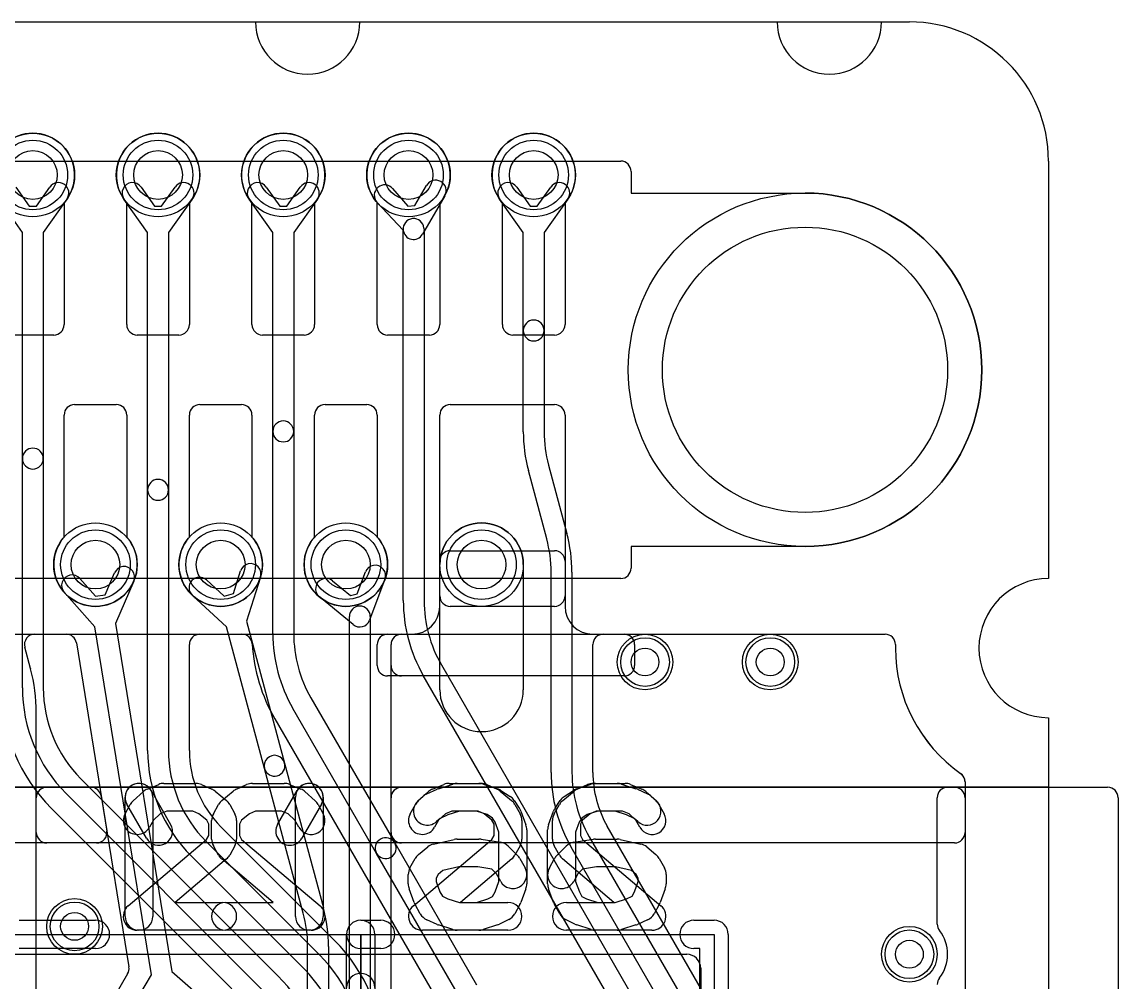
# Model space of a CAD drawing. Extents: x 0 to 20.5, y -0.5 to 20.
# Drawn here: x 12.62 to 20.5, y 13.1 to 20 of the extents above; entities that cross this region are included whole.
import ezdxf

# ---------------------------------------------------------------- set-up
doc = ezdxf.new("R2010")
doc.units = 0
for name, color, linetype in [('Hole', 1, 'CONTINUOUS'), ('L1', 3, 'CONTINUOUS'), ('L2', 3, 'CONTINUOUS'), ('L3', 3, 'CONTINUOUS'), ('L4', 3, 'CONTINUOUS'), ('Outline', 7, 'CONTINUOUS'), ('PartsArea-A', 111, 'CONTINUOUS'), ('PartsArea-B', 111, 'CONTINUOUS'), ('PartsSilk-A', 221, 'CONTINUOUS'), ('PartsSilk-B', 221, 'CONTINUOUS'), ('Resist-A', 2, 'CONTINUOUS'), ('Resist-B', 2, 'CONTINUOUS'), ('Silk-A', 140, 'CONTINUOUS'), ('Silk-B', 140, 'CONTINUOUS')]:
    doc.layers.add(name, color=color, linetype=linetype)

msp = doc.modelspace()

# ---------------------------------------------------------------- linework, layer by layer
at = {"layer": 'Hole'}
for centre, radius in [((12.7, 18.9), 0.175), ((13.6, 18.9), 0.175), ((14.5, 18.9), 0.175), ((15.4, 18.9), 0.175), ((16.3, 18.9), 0.175), ((18.25, 17.5), 1.025), ((13.15, 16.1), 0.175), ((14.05, 16.1), 0.175), ((14.95, 16.1), 0.175), ((15.925, 16.1), 0.175), ((17.1, 15.4), 0.1), ((18, 15.4), 0.1), ((13, 13.5), 0.1), ((19, 13.3), 0.1)]:
    msp.add_circle(centre, radius, dxfattribs=at)
at = {"layer": 'L1'}
for p, q in [((12.925, 18.70157), (12.925, 17.825)), ((13.375, 17.825), (13.375, 18.70157)), ((13.825, 18.70157), (13.825, 17.825)), ((14.275, 17.825), (14.275, 18.70157)), ((14.725, 18.70157), (14.725, 17.825)), ((15.175, 17.825), (15.175, 18.70157)), ((15.625, 18.70157), (15.625, 17.825)), ((16.075, 17.825), (16.075, 18.70157)), ((16.525, 18.70157), (16.525, 17.825)), ((12.85, 17.75), (12.55, 17.75)), ((13.75, 17.75), (13.45, 17.75)), ((14.65, 17.75), (14.35, 17.75)), ((15.55, 17.75), (15.25, 17.75)), ((16.45, 17.75), (16.15, 17.75)), ((13, 17.25), (13.3, 17.25)), ((13.9, 17.25), (14.2, 17.25)), ((14.8, 17.25), (15.1, 17.25)), ((15.7, 17.25), (16.45, 17.25)), ((12.925, 16.29843), (12.925, 17.175)), ((13.375, 17.175), (13.375, 16.29843)), ((13.825, 16.29843), (13.825, 17.175)), ((14.275, 17.175), (14.275, 16.29843)), ((14.725, 16.29843), (14.725, 17.175)), ((15.175, 17.175), (15.175, 16.29843)), ((15.625, 15.875), (15.625, 17.175)), ((16.525, 17.175), (16.525, 15.875)), ((15.69997, 16.2), (16.45003, 16.2)), ((15.625, 15.8), (15.625, 16.12503)), ((16.525, 16.12503), (16.525, 15.8)), ((13.03784, 16.00041), (13.15136, 15.87254)), ((13.22056, 15.88377), (13.28788, 16.04093)), ((14.14203, 15.89201), (14.19314, 16.05515)), ((14.33628, 16.01031), (14.23678, 15.69268)), ((15.0314, 15.89037), (15.09039, 16.04718)), ((15.23079, 15.99436), (15.1202, 15.7004)), ((13.42576, 15.98187), (13.29471, 15.67592)), ((13.94846, 15.98959), (14.07431, 15.87384)), ((14.85484, 15.98406), (14.98434, 15.87775)), ((13.14665, 15.65191), (12.92566, 15.90083)), ((13.15136, 15.87254), (13.22056, 15.88377)), ((14.0919, 15.65386), (13.84692, 15.87919)), ((14.07431, 15.87384), (14.14203, 15.89201)), ((15.00241, 15.66884), (14.75966, 15.86812)), ((14.98434, 15.87775), (15.0314, 15.89037)), ((16.45, 15.8), (15.7, 15.8)), ((14.23678, 15.69268), (14.50975, 14.67393)), ((14.975, 8.90097), (14.975, 15.7268)), ((15.125, 15.7268), (15.125, 8.90097)), ((12.71466, 15.59996), (12.93928, 15.59996)), ((13.55169, 13.15279), (13.14665, 15.65191)), ((13.29471, 15.67592), (13.69975, 13.17679)), ((14.36487, 14.63511), (14.0919, 15.65386)), ((15.35001, 15.6), (15.425, 15.6)), ((15.35001, 15.59996), (18.82503, 15.59996)), ((16.725, 15.6), (16.95003, 15.6)), ((13.01328, 15.53698), (13.23208, 14.18696)), ((15.27504, 15.37497), (15.27504, 15.52503)), ((15.27504, 14.17497), (15.27504, 15.52499)), ((17.025, 15.52503), (17.025, 15.37497)), ((18.9, 15.52499), (18.9, 15.5)), ((12.6833, 15.3524), (12.64225, 15.50558)), ((16.95003, 15.3), (15.35001, 15.3)), ((12.72504, 14.17497), (12.72504, 15.03534)), ((14.50975, 14.67393), (14.78837, 13.63414)), ((14.64348, 13.59532), (14.36487, 14.63511)), ((12.80001, 14.5), (13.11755, 14.5)), ((15.35001, 14.5), (19.32503, 14.5)), ((19.4, 14.53823), (19.4, 14.175)), ((12.72504, 11.46437), (12.72504, 14.42503)), ((13.19155, 14.43702), (13.39061, 13.20879)), ((15.27504, 8.90097), (15.27504, 14.42503)), ((19.4, 14.42503), (19.4, 1.1)), ((13.15808, 14.1), (12.80001, 14.1)), ((19.325, 14.1), (15.35001, 14.1)), ((14.675, 9.02964), (14.675, 13.35591)), ((14.825, 13.35591), (14.825, 9.02964)), ((13.38127, 13.15886), (13.21052, 12.8679)), ((13.69975, 13.17679), (14.2464, 12.69855)), ((13.18407, 12.52637), (13.55169, 13.15279))]:
    msp.add_line(p, q, dxfattribs=at)
for centre, radius in [((12.7, 18.9), 0.3), ((13.6, 18.9), 0.3), ((14.5, 18.9), 0.3), ((15.4, 18.9), 0.3), ((16.3, 18.9), 0.3), ((13.15, 16.1), 0.3), ((14.05, 16.1), 0.3), ((14.95, 16.1), 0.3), ((15.925, 16.1), 0.3), ((17.1, 15.4), 0.2), ((18, 15.4), 0.2), ((13, 13.5), 0.2), ((19, 13.3), 0.2)]:
    msp.add_circle(centre, radius, dxfattribs=at)
for centre, radius, start, end in [((12.7, 18.9), 0.3, -41.409429, -138.590571), ((13.6, 18.9), 0.3, -41.409429, -138.590571), ((14.5, 18.9), 0.3, -41.409429, -138.590571), ((15.4, 18.9), 0.3, -41.409429, -138.590571), ((16.3, 18.9), 0.3, -41.409429, -138.590571), ((12.85, 17.825), 0.075, -90, 0), ((13.45, 17.825), 0.075, 180, -90), ((13.75, 17.825), 0.075, -90, 0), ((14.35, 17.825), 0.075, 180, -90), ((14.65, 17.825), 0.075, -90, 0), ((15.25, 17.825), 0.075, 180, -90), ((15.55, 17.825), 0.075, -90, 0), ((16.15, 17.825), 0.075, 180, -90), ((16.45, 17.825), 0.075, -90, 0), ((13, 17.175), 0.075, 90, 180), ((13.3, 17.175), 0.075, 0, 90), ((13.9, 17.175), 0.075, 90, 180), ((14.2, 17.175), 0.075, 0, 90), ((14.8, 17.175), 0.075, 90, 180), ((15.1, 17.175), 0.075, 0, 90), ((15.7, 17.175), 0.075, 90, 180), ((16.45, 17.175), 0.075, 0, 90), ((13.15, 16.1), 0.3, 138.590571, 41.409429), ((14.05, 16.1), 0.3, 138.590571, 41.409429), ((14.95, 16.1), 0.3, 138.590571, 41.409429), ((15.69997, 16.12503), 0.07497, 90, 180), ((16.45003, 16.12503), 0.07497, 0, 90), ((13.35682, 16.0114), 0.075, -23.187556, 156.812653), ((14.26471, 16.03273), 0.075, -17.393673, 162.606362), ((15.16059, 16.02077), 0.075, -20.616843, 159.383316), ((12.98175, 15.95062), 0.075, 41.59484, -138.401882), ((13.89769, 15.93439), 0.075, 47.393815, -132.607017), ((14.80725, 15.92609), 0.075, 50.615994, -129.383493), ((15.7, 15.875), 0.075, 180, -90), ((16.45, 15.875), 0.075, -90, 0), ((15.05, 15.7268), 0.075, 0, 180), ((15.425, 15.8), 0.2, -90, 0), ((16.725, 15.8), 0.2, 180, -90), ((15.05, 15.72681), 0.075, -129.384006, -20.616843), ((12.71466, 15.52499), 0.07497, 90, -164.994242), ((12.93928, 15.52499), 0.07497, 9.203482, 90), ((15.35001, 15.52503), 0.07497, 90, 180), ((15.35001, 15.52499), 0.07497, 90, 180), ((16.95003, 15.52503), 0.07497, 0, 90), ((18.82503, 15.52499), 0.07497, 0, 90), ((20, 15.5), 1.1, 180, -125.062172), ((15.35001, 15.37497), 0.07497, 180, -90), ((16.95003, 15.37497), 0.07497, -90, 0), ((12.75571, 15.37181), 0.07497, -164.994242, -164.551163), ((11.5, 15.03534), 1.22504, 0, 14.972692), ((14.43731, 14.65452), 0.075, 14.999823, -165.000046), ((14.43731, 14.65452), 0.075, -165.000177, 14.999808), ((19.32502, 14.53825), 0.07498, -0.015283, 54.938488), ((12.80001, 14.42503), 0.07497, 90, 180), ((13.11755, 14.42503), 0.07497, 9.203482, 90), ((15.35001, 14.42503), 0.07497, 90, 180), ((19.32503, 14.42503), 0.07497, 0, 90), ((13.15808, 14.17497), 0.07497, -90, 9.203482), ((12.80001, 14.17497), 0.07497, 180, -90), ((15.35001, 14.17497), 0.07497, 180, -90), ((19.325, 14.175), 0.075, -90, 0), ((13.75, 13.35591), 1.075, 0, 14.999979), ((13.75, 13.35591), 0.925, 0, 15.000165), ((13.31661, 13.1968), 0.07497, -30.402771, 9.203482)]:
    msp.add_arc(centre, radius, start, end, dxfattribs=at)
at = {"layer": 'L2'}
for p, q in [((15.625, 15.2), (15.625, 16.1)), ((16.225, 16.1), (16.225, 15.2)), ((1.17497, 15.6), (18.82503, 15.6)), ((18.9, 15.52503), (18.9, 15.49992)), ((19.4, 14.53825), (19.4, 1.1))]:
    msp.add_line(p, q, dxfattribs=at)
for centre, radius in [((15.925, 16.1), 0.3), ((17.1, 15.4), 0.2), ((18, 15.4), 0.2), ((13, 13.5), 0.2), ((19, 13.3), 0.2)]:
    msp.add_circle(centre, radius, dxfattribs=at)
for centre, radius, start, end in [((15.925, 16.1), 0.3, 0, 180), ((18.82503, 15.52503), 0.07497, 0, 90), ((20, 15.50034), 1.1, -179.978123, -125.061447), ((15.925, 15.2), 0.3, 180, 0), ((19.32503, 14.53858), 0.07498, -0.252201, 54.938488)]:
    msp.add_arc(centre, radius, start, end, dxfattribs=at)
at = {"layer": 'L3'}
for p, q in [((12.57749, 18.81345), (12.6744, 18.67625)), ((12.7256, 18.67625), (12.82251, 18.81345)), ((13.47749, 18.81345), (13.5744, 18.67625)), ((13.6256, 18.67625), (13.72251, 18.81345)), ((14.37749, 18.81345), (14.4744, 18.67625)), ((14.5256, 18.67625), (14.62251, 18.81345)), ((15.28609, 18.8024), (15.39539, 18.67484)), ((15.44637, 18.67961), (15.53006, 18.82527)), ((16.17749, 18.81345), (16.2744, 18.67625)), ((16.3256, 18.67625), (16.42251, 18.81345)), ((12.625, 18.48619), (12.45497, 18.72691)), ((12.6744, 18.67625), (12.7256, 18.67625)), ((12.94503, 18.72691), (12.775, 18.48619)), ((13.525, 18.48619), (13.35497, 18.72691)), ((13.5744, 18.67625), (13.6256, 18.67625)), ((13.84503, 18.72691), (13.675, 18.48619)), ((14.425, 18.48619), (14.25497, 18.72691)), ((14.4744, 18.67625), (14.5256, 18.67625)), ((14.74503, 18.72691), (14.575, 18.48619)), ((15.36173, 18.50469), (15.17219, 18.7048)), ((15.39539, 18.67484), (15.44637, 18.67961)), ((15.66012, 18.75055), (15.50143, 18.47435)), ((16.225, 18.48619), (16.05497, 18.72691)), ((16.2744, 18.67625), (16.3256, 18.67625)), ((16.54503, 18.72691), (16.375, 18.48619)), ((15.51107, 18.51872), (15.51217, 18.50703)), ((12.625, 16.86211), (12.625, 18.48619)), ((12.775, 18.48619), (12.775, 16.86211)), ((13.525, 16.63711), (13.525, 18.48619)), ((13.675, 18.48619), (13.675, 16.63711)), ((14.425, 17.05718), (14.425, 18.48619)), ((14.575, 18.48619), (14.575, 17.05718)), ((15.3625, 18.49648), (15.36173, 18.50466)), ((15.3625, 15.84126), (15.3625, 18.49648)), ((15.5125, 18.5), (15.5125, 15.84126)), ((16.225, 17.78243), (16.225, 18.48619)), ((16.375, 18.48619), (16.375, 17.78243)), ((16.225, 17.05486), (16.225, 17.78243)), ((16.375, 17.78243), (16.375, 17.05486)), ((14.425, 15.60435), (14.425, 17.05718)), ((14.575, 17.05718), (14.575, 15.60435)), ((12.625, 15.21421), (12.625, 16.86211)), ((12.775, 16.86211), (12.775, 15.21421)), ((16.40652, 16.81546), (16.53837, 16.32335)), ((16.39348, 16.28453), (16.26163, 16.77664)), ((13.525, 14.76421), (13.525, 16.63711)), ((13.675, 16.63711), (13.675, 14.76421)), ((16.425, 14.60717), (16.425, 16.04513)), ((16.575, 16.04513), (16.575, 14.60717)), ((13.90001, 15.6), (14.20241, 15.6)), ((16.80001, 15.6), (18.82503, 15.6)), ((13.82504, 14.76421), (13.82504, 15.52503)), ((16.72504, 14.60717), (16.72504, 15.52503)), ((18.9, 15.52503), (18.9, 15.5)), ((15.63643, 15.37876), (17.18098, 12.70352)), ((17.05107, 12.62852), (15.50652, 15.30376)), ((14.69892, 15.14186), (15.3007, 14.09953)), ((15.1708, 14.02453), (14.56902, 15.06686)), ((14.43946, 14.99117), (15.58863, 13.00077)), ((13.04593, 14.56015), (14.46015, 13.14592)), ((19.4, 14.53823), (19.4, 1.1)), ((14.35408, 13.03986), (12.93986, 14.45408)), ((12.83377, 14.34799), (14.13084, 13.05092)), ((14.86624, 13.40202), (14.05202, 14.21624)), ((17.61092, 12.86514), (16.82886, 14.21971)), ((13.94593, 14.11015), (14.76015, 13.29592)), ((16.69893, 14.14467), (17.48098, 12.79012)), ((15.75908, 13.00561), (15.1708, 14.02453)), ((15.3007, 14.09953), (15.88898, 13.0806)), ((17.35107, 12.71512), (16.56902, 14.06967)), ((14.65408, 13.18986), (13.83986, 14.00408))]:
    msp.add_line(p, q, dxfattribs=at)
for centre, radius in [((12.7, 18.9), 0.3), ((13.6, 18.9), 0.3), ((14.5, 18.9), 0.3), ((15.4, 18.9), 0.3), ((16.3, 18.9), 0.3), ((17.1, 15.4), 0.2), ((18, 15.4), 0.2), ((13, 13.5), 0.2), ((19, 13.3), 0.2)]:
    msp.add_circle(centre, radius, dxfattribs=at)
for centre, radius, start, end in [((12.88377, 18.77018), 0.075, -35.234848, 144.764686), ((13.41623, 18.77018), 0.075, 35.234848, -144.764686), ((13.78377, 18.77018), 0.075, -35.234848, 144.764686), ((14.31623, 18.77018), 0.075, 35.234848, -144.764686), ((14.68377, 18.77018), 0.075, -35.234848, 144.764686), ((15.59509, 18.78791), 0.075, -29.877543, 150.120589), ((16.11623, 18.77018), 0.075, 35.234848, -144.764686), ((16.48377, 18.77018), 0.075, -35.234848, 144.764686), ((15.22914, 18.7536), 0.075, 40.593008, -139.40885), ((15.4364, 18.51169), 0.075, 5.378406, -174.624438), ((15.4364, 18.51169), 0.075, -174.644413, -29.864293), ((15.4375, 18.5), 0.075, 0, 5.378406), ((16.3, 17.78243), 0.075, 0, 180), ((16.3, 17.78243), 0.075, 180, 0), ((14.5, 17.05718), 0.075, 0, 180), ((14.5, 17.05718), 0.075, 180, 0), ((17.3, 17.05486), 1.075, 180, -165.000562), ((17.3, 17.05486), 0.925, 180, -165.000433), ((12.7, 16.86211), 0.075, 0, 180), ((12.7, 16.86211), 0.075, 180, 0), ((13.6, 16.63711), 0.075, 0, 180), ((13.6, 16.63711), 0.075, 180, 0), ((15.5, 16.04513), 1.075, 0, 14.999464), ((15.5, 16.04513), 0.925, 0, 14.999567), ((16.4375, 15.84126), 1.075, 180, -150.000132), ((16.4375, 15.84126), 0.925, 180, -149.999892), ((13.90001, 15.52503), 0.07497, 90, 180), ((14.20241, 15.52503), 0.07497, 3.494814, 90), ((15.5, 15.60435), 1.075, 180, -150.000533), ((15.5, 15.60435), 0.925, 180, -150.000738), ((16.80001, 15.52503), 0.07497, 90, 180), ((18.82503, 15.52503), 0.07497, 0, 90), ((15.5, 15.60436), 1.22504, -176.50127, -150.000099), ((20, 15.5), 1.1, 180, -125.062172), ((13.7, 15.21423), 1.22504, -179.999065, -134.999669), ((13.7, 15.21422), 1.075, -179.999467, -135), ((13.7, 15.21422), 0.925, -179.999381, -135), ((14.37415, 14.95436), 0.07497, 29.406463, 29.995133), ((14.6, 14.76422), 1.075, -179.999467, -135), ((14.6, 14.76422), 0.925, -179.999381, -135), ((14.6, 14.76422), 0.77496, -179.999261, -135), ((17.5, 14.60717), 1.075, 180, -150.000132), ((17.5, 14.60717), 0.925, 180, -149.999892), ((17.5, 14.60717), 0.77496, 180, -150.001464), ((19.32502, 14.53826), 0.07497, 45, 54.934097), ((19.32499, 14.53823), 0.07501, 0, 45), ((15.23575, 14.06203), 0.075, 30.000728, -149.999775), ((15.23575, 14.06203), 0.075, -149.999272, 29.999608), ((14, 12.53579), 1.22504, 0, 44.999669), ((14, 12.53579), 1.075, 0, 44.999246), ((14, 12.53579), 0.925, 0, 44.999562), ((13.7, 12.38579), 1.075, 0, 44.999246)]:
    msp.add_arc(centre, radius, start, end, dxfattribs=at)
at = {"layer": 'L4'}
for p, q in [((12.925, 18.70157), (12.925, 17.825)), ((13.375, 17.825), (13.375, 18.70157)), ((13.825, 18.70157), (13.825, 17.825)), ((14.275, 17.825), (14.275, 18.70157)), ((14.725, 18.70157), (14.725, 17.825)), ((15.175, 17.825), (15.175, 18.70157)), ((15.625, 18.70157), (15.625, 17.825)), ((16.075, 17.825), (16.075, 18.70157)), ((16.525, 18.70157), (16.525, 17.825)), ((12.85, 17.75), (12.55, 17.75)), ((13.75, 17.75), (13.45, 17.75)), ((14.65, 17.75), (14.35, 17.75)), ((15.55, 17.75), (15.25, 17.75)), ((16.45, 17.75), (16.15, 17.75)), ((13, 17.25), (13.3, 17.25)), ((13.9, 17.25), (14.2, 17.25)), ((14.8, 17.25), (15.1, 17.25)), ((15.7, 17.25), (16.45, 17.25)), ((12.925, 16.29843), (12.925, 17.175)), ((13.375, 17.175), (13.375, 16.29843)), ((13.825, 16.29843), (13.825, 17.175)), ((14.275, 17.175), (14.275, 16.29843)), ((14.725, 16.29843), (14.725, 17.175)), ((15.175, 17.175), (15.175, 16.29843)), ((15.625, 15.875), (15.625, 17.175)), ((16.525, 17.175), (16.525, 15.875)), ((15.69997, 16.2), (16.45003, 16.2)), ((15.625, 15.8), (15.625, 16.12503)), ((16.525, 16.12503), (16.525, 15.8)), ((16.45, 15.8), (15.7, 15.8)), ((1.17497, 15.59996), (18.82503, 15.59996)), ((15.25001, 15.6), (15.425, 15.6)), ((16.725, 15.6), (16.95003, 15.6)), ((15.17504, 15.37497), (15.17504, 15.52503)), ((17.025, 15.52503), (17.025, 15.37497)), ((18.9, 15.52499), (18.9, 15.5)), ((16.95003, 15.3), (15.25001, 15.3)), ((0.67497, 14.5), (19.32503, 14.5)), ((19.39208, 14.57178), (19.39209, 14.57176)), ((19.4, 14.53823), (19.4, 14.175)), ((19.4, 14.42503), (19.4, 1.1)), ((19.325, 14.1), (0.675, 14.1))]:
    msp.add_line(p, q, dxfattribs=at)
for centre, radius in [((12.7, 18.9), 0.3), ((13.6, 18.9), 0.3), ((14.5, 18.9), 0.3), ((15.4, 18.9), 0.3), ((16.3, 18.9), 0.3), ((13.15, 16.1), 0.3), ((14.05, 16.1), 0.3), ((14.95, 16.1), 0.3), ((15.925, 16.1), 0.3), ((17.1, 15.4), 0.2), ((18, 15.4), 0.2), ((13, 13.5), 0.2), ((19, 13.3), 0.2)]:
    msp.add_circle(centre, radius, dxfattribs=at)
for centre, radius, start, end in [((12.7, 18.9), 0.3, -41.409429, -138.590571), ((13.6, 18.9), 0.3, -41.409429, -138.590571), ((14.5, 18.9), 0.3, -41.409429, -138.590571), ((15.4, 18.9), 0.3, -41.409429, -138.590571), ((16.3, 18.9), 0.3, -41.409429, -138.590571), ((12.85, 17.825), 0.075, -90, 0), ((13.45, 17.825), 0.075, 180, -90), ((13.75, 17.825), 0.075, -90, 0), ((14.35, 17.825), 0.075, 180, -90), ((14.65, 17.825), 0.075, -90, 0), ((15.25, 17.825), 0.075, 180, -90), ((15.55, 17.825), 0.075, -90, 0), ((16.15, 17.825), 0.075, 180, -90), ((16.45, 17.825), 0.075, -90, 0), ((13, 17.175), 0.075, 90, 180), ((13.3, 17.175), 0.075, 0, 90), ((13.9, 17.175), 0.075, 90, 180), ((14.2, 17.175), 0.075, 0, 90), ((14.8, 17.175), 0.075, 90, 180), ((15.1, 17.175), 0.075, 0, 90), ((15.7, 17.175), 0.075, 90, 180), ((16.45, 17.175), 0.075, 0, 90), ((13.15, 16.1), 0.3, 138.590571, 41.409429), ((14.05, 16.1), 0.3, 138.590571, 41.409429), ((14.95, 16.1), 0.3, 138.590571, 41.409429), ((15.69997, 16.12503), 0.07497, 90, 180), ((16.45003, 16.12503), 0.07497, 0, 90), ((15.7, 15.875), 0.075, 180, -90), ((16.45, 15.875), 0.075, -90, 0), ((15.425, 15.8), 0.2, -90, 0), ((16.725, 15.8), 0.2, 180, -90), ((15.25001, 15.52503), 0.07497, 90, 180), ((16.95003, 15.52503), 0.07497, 0, 90), ((18.82503, 15.52499), 0.07497, 0, 90), ((20, 15.5), 1.1, 180, -125.062172), ((15.25001, 15.37497), 0.07497, 180, -90), ((16.95003, 15.37497), 0.07497, -90, 0), ((19.32502, 14.53825), 0.07498, 26.565051, 54.938488), ((19.32503, 14.42503), 0.07497, 0, 90), ((19.32503, 14.53823), 0.07498, 0, 26.565051), ((19.325, 14.175), 0.075, -90, 0)]:
    msp.add_arc(centre, radius, start, end, dxfattribs=at)
at = {"layer": 'Outline'}
for p, q in [((5.7, 20), (14.3, 20)), ((15.05, 20), (18.05, 20)), ((18.8, 20), (19, 20)), ((20, 19), (20, 16)), ((20, 15), (20, 1))]:
    msp.add_line(p, q, dxfattribs=at)
for centre, radius, start, end in [((14.675, 20), 0.375, 180, 0), ((18.425, 20), 0.375, 180, 0), ((19, 19), 1, 0, 90), ((20, 15.5), 0.5, 90, -90)]:
    msp.add_arc(centre, radius, start, end, dxfattribs=at)
at = {"layer": 'PartsArea-A'}
for p, q in [((1, 20), (19, 20)), ((20, 19), (20, 16)), ((20, 15), (20, 14.5)), ((20, 14.5), (0, 14.5)), ((12.51649, 13.44283), (15.05649, 13.44283)), ((15.05649, 13.44283), (15.05649, 10.90283)), ((15.05649, 13.44283), (17.59649, 13.44283)), ((15.05649, 10.90283), (15.05649, 13.44283)), ((17.59649, 13.44283), (17.59649, 10.90283))]:
    msp.add_line(p, q, dxfattribs=at)
for centre, radius, start, end in [((19, 19), 1, 0, 90), ((20, 15.5), 0.5, 90, -90)]:
    msp.add_arc(centre, radius, start, end, dxfattribs=at)
at = {"layer": 'PartsArea-B'}
for p, q in [((1, 20), (19, 20)), ((20, 19), (20, 16)), ((20, 15), (20, 14.5)), ((20, 14.5), (0, 14.5))]:
    msp.add_line(p, q, dxfattribs=at)
for centre, radius, start, end in [((19, 19), 1, 0, 90), ((20, 15.5), 0.5, 90, -90)]:
    msp.add_arc(centre, radius, start, end, dxfattribs=at)
at = {"layer": 'PartsSilk-A'}
for p, q in [((13.52324, 14.48699), (13.60472, 14.52033)), ((13.64259, 14.52778), (13.87222, 14.52778)), ((13.91326, 14.51897), (13.98734, 14.48563)), ((15.57324, 14.48699), (15.65472, 14.52033)), ((15.69259, 14.52778), (15.92222, 14.52778)), ((15.96326, 14.51897), (16.03734, 14.48563)), ((16.61013, 14.48964), (16.71383, 14.52298)), ((16.74444, 14.52778), (16.9, 14.52778)), ((16.93061, 14.52298), (17.03431, 14.48964)), ((13.42015, 14.40211), (13.49422, 14.46877)), ((14.00962, 14.47184), (14.0911, 14.40518)), ((14.45964, 14.23323), (14.60038, 14.47768)), ((14.58704, 13.57222), (14.58704, 14.42778)), ((14.78704, 14.42778), (14.78704, 13.57222)), ((15.47015, 14.40211), (15.54422, 14.46877)), ((16.05962, 14.47184), (16.1411, 14.40518)), ((16.51861, 14.43321), (16.58528, 14.47765)), ((17.04473, 14.48563), (17.11881, 14.4523)), ((17.14468, 14.43544), (17.18171, 14.40211)), ((13.36258, 14.30968), (13.39962, 14.37635)), ((14.1152, 14.37634), (14.15223, 14.30967)), ((14.7737, 14.37788), (14.63296, 14.13343)), ((15.41258, 14.30968), (15.44962, 14.37635)), ((16.1652, 14.37634), (16.20223, 14.30967)), ((16.45383, 14.3499), (16.49086, 14.40546)), ((13.56635, 14.26462), (13.53742, 14.21254)), ((13.61508, 14.30847), (13.56635, 14.26462)), ((13.66226, 14.32778), (13.61508, 14.30847)), ((13.85075, 14.32778), (13.66226, 14.32778)), ((13.89321, 14.30867), (13.85075, 14.32778)), ((13.94965, 14.2625), (13.89321, 14.30867)), ((13.96481, 14.2352), (13.94965, 14.2625)), ((14.16481, 14.26111), (14.16481, 14.12778)), ((15.61635, 14.26462), (15.58742, 14.21254)), ((15.66508, 14.30847), (15.61635, 14.26462)), ((15.71226, 14.32778), (15.66508, 14.30847)), ((15.90075, 14.32778), (15.71226, 14.32778)), ((15.94321, 14.30867), (15.90075, 14.32778)), ((15.99965, 14.2625), (15.94321, 14.30867)), ((16.01481, 14.2352), (15.99965, 14.2625)), ((16.21481, 14.26111), (16.21481, 14.12778)), ((16.40623, 14.22917), (16.44327, 14.32917)), ((16.64618, 14.27789), (16.62675, 14.24872)), ((16.68461, 14.3035), (16.64618, 14.27789)), ((16.76012, 14.32778), (16.68461, 14.3035)), ((16.88432, 14.32778), (16.76012, 14.32778)), ((16.96777, 14.30095), (16.88432, 14.32778)), ((17.0225, 14.27633), (16.96777, 14.30095)), ((17.04791, 14.25345), (17.0225, 14.27633)), ((13.96481, 14.15369), (13.96481, 14.2352)), ((16.01481, 14.15369), (16.01481, 14.2352)), ((16.4, 13.80556), (16.4, 14.19444)), ((16.62675, 14.24872), (16.6, 14.17652)), ((13.38541, 13.64856), (13.94923, 14.12564)), ((13.94923, 14.12564), (13.96481, 14.15369)), ((15.43541, 13.64856), (15.99923, 14.12564)), ((15.99923, 14.12564), (16.01481, 14.15369)), ((16.58811, 14.10434), (16.72885, 14.12656)), ((16.6, 14.17652), (16.6, 13.82348)), ((16.74444, 14.12778), (16.9, 14.12778)), ((16.92196, 14.12534), (17.07011, 14.092)), ((14.15223, 14.07922), (14.1152, 14.01255)), ((16.20223, 14.07922), (16.1652, 14.01255)), ((16.46632, 14.0096), (16.53298, 14.07627)), ((17.11217, 14.07126), (17.17883, 14.01571)), ((14.09237, 13.98477), (13.72299, 13.67222)), ((16.14237, 13.98477), (15.77299, 13.67222)), ((16.41258, 13.92079), (16.44962, 13.98746)), ((17.20223, 13.98746), (17.23927, 13.92079)), ((16.61766, 13.87809), (16.58742, 13.82365)), ((16.65142, 13.91186), (16.61766, 13.87809)), ((16.75229, 13.92778), (16.65142, 13.91186)), ((16.88889, 13.92778), (16.75229, 13.92778)), ((17.00266, 13.90218), (16.88889, 13.92778)), ((17.03646, 13.87401), (17.00266, 13.90218)), ((17.05185, 13.84631), (17.03646, 13.87401)), ((17.25185, 13.87222), (17.25185, 13.80556)), ((16.6, 13.82348), (16.62816, 13.74745)), ((17.02369, 13.74745), (17.05185, 13.82348)), ((17.05185, 13.82348), (17.05185, 13.84631)), ((16.44327, 13.67083), (16.40623, 13.77083)), ((16.62816, 13.74745), (16.64647, 13.7145)), ((16.64647, 13.7145), (16.67862, 13.69842)), ((16.96777, 13.69905), (17.00648, 13.71646)), ((17.00648, 13.71646), (17.02369, 13.74745)), ((17.24562, 13.77083), (17.20858, 13.67083)), ((13.72299, 13.67222), (14.06481, 13.67222)), ((15.77299, 13.67222), (16.11481, 13.67222)), ((16.48665, 13.59033), (16.44962, 13.657)), ((16.67862, 13.69842), (16.76012, 13.67222)), ((16.76012, 13.67222), (16.88432, 13.67222)), ((16.88432, 13.67222), (16.96777, 13.69905)), ((17.20223, 13.657), (17.1652, 13.59033)), ((12.6013, 13.54443), (13.15055, 13.54443)), ((14.06481, 13.47222), (13.45, 13.47222)), ((15.05649, 13.54443), (15.20055, 13.54443)), ((16.11481, 13.47222), (15.5, 13.47222)), ((16.59602, 13.51611), (16.52935, 13.54944)), ((16.71383, 13.47702), (16.61013, 13.51036)), ((16.9, 13.47222), (16.74444, 13.47222)), ((17.03431, 13.51036), (16.93061, 13.47702)), ((17.11881, 13.5477), (17.04473, 13.51437)), ((17.4513, 13.54443), (17.59649, 13.54443)), ((14.95489, 10.90283), (14.95489, 13.44283)), ((15.15809, 13.44283), (15.15809, 10.90283)), ((17.69809, 13.44283), (17.69809, 10.90283)), ((13.15055, 13.34123), (12.6013, 13.34123)), ((15.20055, 13.34123), (15.05649, 13.34123)), ((17.49489, 13.34123), (17.4513, 13.34123)), ((17.49489, 10.90283), (17.49489, 13.34123))]:
    msp.add_line(p, q, dxfattribs=at)
for centre, radius, start, end in [((13.64259, 14.42778), 0.1, 90, 112.253404), ((13.87222, 14.42778), 0.1, 65.769903, 90), ((14.68704, 14.42778), 0.1, 0, 180), ((14.68704, 14.42778), 0.1, -29.933919, 150.069182), ((15.69259, 14.42778), 0.1, 90, 112.253404), ((15.92222, 14.42778), 0.1, 65.769903, 90), ((16.74444, 14.42778), 0.1, 90, 107.824344), ((16.9, 14.42778), 0.1, 72.175656, 90), ((13.56111, 14.39444), 0.1, 112.253604, 131.98593), ((13.9463, 14.39444), 0.1, 50.713818, 65.769682), ((15.61111, 14.39444), 0.1, 112.253604, 131.98593), ((15.9963, 14.39444), 0.1, 50.713818, 65.769682), ((16.57407, 14.35), 0.1, 123.683711, 146.316289), ((16.64074, 14.39444), 0.1, 107.824344, 123.683711), ((17.0037, 14.39444), 0.1, 65.775129, 72.175656), ((17.07778, 14.36111), 0.1, 48.01151, 65.775129), ((13.48704, 14.32778), 0.1, 131.984231, 150.944666), ((14.02778, 14.32778), 0.1, 29.051265, 50.712891), ((15.53704, 14.32778), 0.1, 131.984231, 150.944666), ((16.07778, 14.32778), 0.1, 29.051265, 50.712891), ((16.53704, 14.29444), 0.1, 146.316289, 159.676664), ((17.11481, 14.32778), 0.1, -131.98849, 48.010223), ((13.45, 14.26111), 0.1, 150.943726, -29.055334), ((14.06481, 14.26111), 0.1, 0, 29.048766), ((15.5, 14.26111), 0.1, 150.943726, -29.055334), ((16.11481, 14.26111), 0.1, 0, 29.048766), ((14.5463, 14.18333), 0.1, 150.066081, -29.930818), ((16.5, 14.19444), 0.1, 159.676664, 180), ((14.06481, 14.12778), 0.1, -29.051265, 0), ((16.11481, 14.12778), 0.1, -29.051265, 0), ((16.6037, 14.00556), 0.1, 98.968754, 135.004051), ((16.74444, 14.02778), 0.1, 90, 98.968754), ((16.9, 14.02778), 0.1, 77.314586, 90), ((17.04815, 13.99444), 0.1, 50.192962, 77.314586), ((14.02778, 14.06111), 0.1, -49.765997, -29.048766), ((16.07778, 14.06111), 0.1, -49.765997, -29.048766), ((16.53704, 13.93889), 0.1, 135.004051, 150.943727), ((17.11481, 13.93889), 0.1, 29.056274, 50.192962), ((16.5, 13.87222), 0.1, 150.943726, -29.055334), ((17.15185, 13.87222), 0.1, 0, 29.056273), ((16.5, 13.80556), 0.1, 180, -159.676664), ((17.15185, 13.80556), 0.1, -20.323336, 0), ((13.45, 13.57222), 0.1, 130.234003, -90), ((14.06481, 13.57222), 0.1, -90, 90), ((15.5, 13.57222), 0.1, 130.234003, -90), ((16.11481, 13.57222), 0.1, -90, 90), ((16.53704, 13.70556), 0.1, -159.676664, -150.948735), ((17.11481, 13.70556), 0.1, -29.051265, -20.323336), ((14.68704, 13.57222), 0.1, 180, 0), ((16.57407, 13.63889), 0.1, -150.948735, -116.562489), ((17.07778, 13.63889), 0.1, -65.775129, -29.051265), ((13.15055, 13.44283), 0.1016, -90, 90), ((15.05649, 13.44283), 0.1016, 0, 180), ((15.05649, 13.44283), 0.1016, 90, -90), ((15.20055, 13.44283), 0.1016, -90, 90), ((16.64074, 13.60556), 0.1, -116.562489, -107.824344), ((16.74444, 13.57222), 0.1, -107.824344, -90), ((16.9, 13.57222), 0.1, -90, -72.175656), ((17.0037, 13.60556), 0.1, -72.175656, -65.775129), ((17.4513, 13.44283), 0.1016, 90, -90), ((17.59649, 13.44283), 0.1016, 0, 90), ((15.05649, 13.06038), 0.1016, 0, 180)]:
    msp.add_arc(centre, radius, start, end, dxfattribs=at)
at = {"layer": 'PartsSilk-B'}
for p, q in [((14.16266, 14.48563), (14.23674, 14.51897)), ((14.27778, 14.52778), (14.50741, 14.52778)), ((14.54528, 14.52033), (14.62676, 14.48699)), ((15.61569, 14.48964), (15.71939, 14.52298)), ((15.75, 14.52778), (15.90556, 14.52778)), ((15.93617, 14.52298), (16.03987, 14.48964)), ((16.61266, 14.48563), (16.68674, 14.51897)), ((16.72778, 14.52778), (16.95741, 14.52778)), ((16.99528, 14.52033), (17.07676, 14.48699)), ((13.36296, 13.57222), (13.36296, 14.42778)), ((13.54962, 14.47768), (13.69036, 14.23323)), ((13.56296, 14.42778), (13.56296, 13.57222)), ((14.0589, 14.40518), (14.14038, 14.47184)), ((14.65578, 14.46877), (14.72985, 14.40211)), ((15.46829, 14.40211), (15.50532, 14.43544)), ((15.53119, 14.4523), (15.60527, 14.48563)), ((16.06472, 14.47765), (16.13139, 14.43321)), ((16.5089, 14.40518), (16.59038, 14.47184)), ((17.10578, 14.46877), (17.17985, 14.40211)), ((13.51704, 14.13343), (13.3763, 14.37788)), ((13.99777, 14.30967), (14.0348, 14.37634)), ((14.75038, 14.37635), (14.78742, 14.30968)), ((16.15914, 14.40546), (16.19617, 14.3499)), ((16.44777, 14.30967), (16.4848, 14.37634)), ((17.20038, 14.37635), (17.23742, 14.30968)), ((13.98519, 14.12778), (13.98519, 14.26111)), ((14.20035, 14.2625), (14.18519, 14.2352)), ((14.25679, 14.30867), (14.20035, 14.2625)), ((14.29925, 14.32778), (14.25679, 14.30867)), ((14.48774, 14.32778), (14.29925, 14.32778)), ((14.53492, 14.30847), (14.48774, 14.32778)), ((14.58365, 14.26462), (14.53492, 14.30847)), ((14.61258, 14.21254), (14.58365, 14.26462)), ((15.6275, 14.27633), (15.60209, 14.25345)), ((15.68223, 14.30095), (15.6275, 14.27633)), ((15.76568, 14.32778), (15.68223, 14.30095)), ((15.88988, 14.32778), (15.76568, 14.32778)), ((15.96539, 14.3035), (15.88988, 14.32778)), ((16.00382, 14.27789), (15.96539, 14.3035)), ((16.02325, 14.24872), (16.00382, 14.27789)), ((16.20673, 14.32917), (16.24377, 14.22917)), ((16.43519, 14.12778), (16.43519, 14.26111)), ((16.65035, 14.2625), (16.63519, 14.2352)), ((16.70679, 14.30867), (16.65035, 14.2625)), ((16.74925, 14.32778), (16.70679, 14.30867)), ((16.93774, 14.32778), (16.74925, 14.32778)), ((16.98492, 14.30847), (16.93774, 14.32778)), ((17.03365, 14.26462), (16.98492, 14.30847)), ((17.06258, 14.21254), (17.03365, 14.26462)), ((14.18519, 14.2352), (14.18519, 14.15369)), ((16.05, 14.17652), (16.02325, 14.24872)), ((16.25, 14.19444), (16.25, 13.80556)), ((16.63519, 14.2352), (16.63519, 14.15369)), ((14.18519, 14.15369), (14.20077, 14.12564)), ((14.20077, 14.12564), (14.76459, 13.64856)), ((15.57989, 14.092), (15.72804, 14.12534)), ((15.75, 14.12778), (15.90556, 14.12778)), ((15.92115, 14.12656), (16.06189, 14.10434)), ((16.05, 13.82348), (16.05, 14.17652)), ((16.63519, 14.15369), (16.65077, 14.12564)), ((16.65077, 14.12564), (17.21459, 13.64856)), ((14.0348, 14.01255), (13.99777, 14.07922)), ((15.47117, 14.01571), (15.53783, 14.07126)), ((16.11702, 14.07627), (16.18368, 14.0096)), ((16.4848, 14.01255), (16.44777, 14.07922)), ((14.42701, 13.67222), (14.05763, 13.98477)), ((15.41073, 13.92079), (15.44777, 13.98746)), ((16.20038, 13.98746), (16.23742, 13.92079)), ((16.87701, 13.67222), (16.50763, 13.98477)), ((15.39815, 13.80556), (15.39815, 13.87222)), ((15.61354, 13.87401), (15.59815, 13.84631)), ((15.64734, 13.90218), (15.61354, 13.87401)), ((15.76111, 13.92778), (15.64734, 13.90218)), ((15.89771, 13.92778), (15.76111, 13.92778)), ((15.99858, 13.91186), (15.89771, 13.92778)), ((16.03234, 13.87809), (15.99858, 13.91186)), ((16.06258, 13.82365), (16.03234, 13.87809)), ((15.59815, 13.84631), (15.59815, 13.82348)), ((15.59815, 13.82348), (15.62631, 13.74745)), ((16.02184, 13.74745), (16.05, 13.82348)), ((15.44142, 13.67083), (15.40438, 13.77083)), ((15.62631, 13.74745), (15.64352, 13.71646)), ((15.64352, 13.71646), (15.68223, 13.69905)), ((15.97138, 13.69842), (16.00353, 13.7145)), ((16.00353, 13.7145), (16.02184, 13.74745)), ((16.24377, 13.77083), (16.20673, 13.67083)), ((14.08519, 13.67222), (14.42701, 13.67222)), ((15.4848, 13.59033), (15.44777, 13.657)), ((15.68223, 13.69905), (15.76568, 13.67222)), ((15.76568, 13.67222), (15.88988, 13.67222)), ((15.88988, 13.67222), (15.97138, 13.69842)), ((16.20038, 13.657), (16.16335, 13.59033)), ((16.53519, 13.67222), (16.87701, 13.67222)), ((14.7, 13.47222), (14.08519, 13.47222)), ((15.60527, 13.51437), (15.53119, 13.5477)), ((15.71939, 13.47702), (15.61569, 13.51036)), ((15.90556, 13.47222), (15.75, 13.47222)), ((16.03987, 13.51036), (15.93617, 13.47702)), ((16.12065, 13.54944), (16.05398, 13.51611)), ((17.15, 13.47222), (16.53519, 13.47222))]:
    msp.add_line(p, q, dxfattribs=at)
for centre, start, end in [((13.46296, 14.42778), 29.933919, -150.069182), ((13.46296, 14.42778), 0, 180), ((14.27778, 14.42778), 90, 114.230097), ((14.50741, 14.42778), 67.746396, 90), ((15.75, 14.42778), 90, 107.822823), ((15.90556, 14.42778), 72.175656, 90), ((16.72778, 14.42778), 90, 114.230097), ((16.95741, 14.42778), 67.746396, 90), ((14.2037, 14.39444), 114.230097, 129.286182), ((14.58889, 14.39444), 48.015769, 67.746396), ((15.57222, 14.36111), 114.224871, 131.989777), ((15.6463, 14.39444), 107.824344, 114.223886), ((16.00926, 14.39444), 56.316289, 72.177177), ((16.07593, 14.35), 33.683711, 56.313899), ((16.6537, 14.39444), 114.230097, 129.286182), ((17.03889, 14.39444), 48.015769, 67.746396), ((14.12222, 14.32778), 129.286182, 150.948735), ((14.66296, 14.32778), 29.056274, 48.015769), ((15.53519, 14.32778), 131.98849, -48.010223), ((16.11296, 14.29444), 20.323336, 33.682928), ((16.57222, 14.32778), 129.286182, 150.948735), ((17.11296, 14.32778), 29.056274, 48.015769), ((14.08519, 14.26111), 150.948735, 180), ((14.7, 14.26111), -150.943726, 29.055334), ((16.53519, 14.26111), 150.948735, 180), ((17.15, 14.26111), -150.943726, 29.055334), ((13.6037, 14.18333), -150.066081, 29.930818), ((16.15, 14.19444), 0, 20.32463), ((14.08519, 14.12778), 180, -150.948735), ((15.75, 14.02778), 90, 102.682684), ((15.90556, 14.02778), 81.031246, 90), ((16.0463, 14.00556), 44.995949, 81.02821), ((16.53519, 14.12778), 180, -150.948735), ((15.60185, 13.99444), 102.685414, 129.805571), ((14.12222, 14.06111), -150.948735, -130.234003), ((15.53519, 13.93889), 129.807038, 150.944666), ((16.11296, 13.93889), 29.056274, 44.995703), ((16.57222, 14.06111), -150.948735, -130.234003), ((15.49815, 13.87222), 150.943726, 180), ((16.15, 13.87222), -150.943726, 29.055334), ((15.49815, 13.80556), 180, -159.67537), ((16.15, 13.80556), -20.323336, 0), ((14.08519, 13.57222), 90, -90), ((14.7, 13.57222), -90, 49.763686), ((15.53519, 13.70556), -159.676664, -150.951234), ((16.11296, 13.70556), -29.051265, -20.32463), ((16.53519, 13.57222), 90, -90), ((17.15, 13.57222), -90, 49.763686), ((13.46296, 13.57222), 180, 0), ((15.57222, 13.63889), -150.948735, -114.223886), ((16.07593, 13.63889), -63.437511, -29.048766), ((15.6463, 13.60556), -114.224871, -107.822823), ((15.75, 13.57222), -107.824344, -90), ((15.90556, 13.57222), -90, -72.177177), ((16.00926, 13.60556), -72.175656, -63.438387)]:
    msp.add_arc(centre, 0.1, start, end, dxfattribs=at)
at = {"layer": 'Resist-A'}
for p, q in [((3.075, 19), (16.925, 19)), ((17, 18.925), (17, 18.77)), ((17, 18.77), (18.25, 18.77)), ((18.25, 16.23), (17, 16.23)), ((17, 16.23), (17, 16.075)), ((16.925, 16), (3.075, 16))]:
    msp.add_line(p, q, dxfattribs=at)
for centre, radius in [((12.7, 18.9), 0.25), ((13.6, 18.9), 0.25), ((14.5, 18.9), 0.25), ((15.4, 18.9), 0.25), ((16.3, 18.9), 0.25), ((18.25, 17.5), 1.27), ((13.15, 16.1), 0.25), ((14.05, 16.1), 0.25), ((14.95, 16.1), 0.25), ((15.925, 16.1), 0.25), ((17.1, 15.4), 0.175), ((18, 15.4), 0.175), ((13, 13.5), 0.175), ((19, 13.3), 0.175)]:
    msp.add_circle(centre, radius, dxfattribs=at)
for centre, radius, start, end in [((16.925, 18.925), 0.075, 0, 90), ((18.25, 17.5), 1.27, -90, 90), ((16.925, 16.075), 0.075, -90, 0)]:
    msp.add_arc(centre, radius, start, end, dxfattribs=at)
at = {"layer": 'Resist-B'}
for p, q in [((3.075, 19), (16.925, 19)), ((17, 18.925), (17, 18.77)), ((17, 18.77), (18.25, 18.77)), ((18.25, 16.23), (17, 16.23)), ((17, 16.23), (17, 16.075)), ((16.925, 16), (3.075, 16))]:
    msp.add_line(p, q, dxfattribs=at)
for centre, radius in [((12.7, 18.9), 0.25), ((13.6, 18.9), 0.25), ((14.5, 18.9), 0.25), ((15.4, 18.9), 0.25), ((16.3, 18.9), 0.25), ((18.25, 17.5), 1.27), ((13.15, 16.1), 0.25), ((14.05, 16.1), 0.25), ((14.95, 16.1), 0.25), ((15.925, 16.1), 0.25), ((17.1, 15.4), 0.175), ((18, 15.4), 0.175), ((13, 13.5), 0.175), ((19, 13.3), 0.175)]:
    msp.add_circle(centre, radius, dxfattribs=at)
for centre, radius, start, end in [((16.925, 18.925), 0.075, 0, 90), ((18.25, 17.5), 1.27, -90, 90), ((16.925, 16.075), 0.075, -90, 0)]:
    msp.add_arc(centre, radius, start, end, dxfattribs=at)
at = {"layer": 'Silk-A'}
for p, q in [((13.52324, 14.48699), (13.60472, 14.52033)), ((13.64259, 14.52778), (13.87222, 14.52778)), ((13.91326, 14.51897), (13.98734, 14.48563)), ((15.57324, 14.48699), (15.65472, 14.52033)), ((15.69259, 14.52778), (15.92222, 14.52778)), ((15.96326, 14.51897), (16.03734, 14.48563)), ((16.61013, 14.48964), (16.71383, 14.52298)), ((16.74444, 14.52778), (16.9, 14.52778)), ((16.93061, 14.52298), (17.03431, 14.48964)), ((19.275, 14.5), (20.425, 14.5)), ((13.42015, 14.40211), (13.49422, 14.46877)), ((14.00962, 14.47184), (14.0911, 14.40518)), ((14.45964, 14.23323), (14.60038, 14.47768)), ((14.58704, 13.57222), (14.58704, 14.42778)), ((14.78704, 14.42778), (14.78704, 13.57222)), ((15.47015, 14.40211), (15.54422, 14.46877)), ((16.05962, 14.47184), (16.1411, 14.40518)), ((16.51861, 14.43321), (16.58528, 14.47765)), ((17.04473, 14.48563), (17.11881, 14.4523)), ((17.14468, 14.43544), (17.18171, 14.40211)), ((19.2, 13.51651), (19.2, 14.425)), ((20.5, 14.425), (20.5, -0.425)), ((13.36258, 14.30968), (13.39962, 14.37635)), ((14.1152, 14.37634), (14.15223, 14.30967)), ((14.7737, 14.37788), (14.63296, 14.13343)), ((15.41258, 14.30968), (15.44962, 14.37635)), ((16.1652, 14.37634), (16.20223, 14.30967)), ((16.45383, 14.3499), (16.49086, 14.40546)), ((13.56635, 14.26462), (13.53742, 14.21254)), ((13.61508, 14.30847), (13.56635, 14.26462)), ((13.66226, 14.32778), (13.61508, 14.30847)), ((13.85075, 14.32778), (13.66226, 14.32778)), ((13.89321, 14.30867), (13.85075, 14.32778)), ((13.94965, 14.2625), (13.89321, 14.30867)), ((13.96481, 14.2352), (13.94965, 14.2625)), ((14.16481, 14.26111), (14.16481, 14.12778)), ((15.61635, 14.26462), (15.58742, 14.21254)), ((15.66508, 14.30847), (15.61635, 14.26462)), ((15.71226, 14.32778), (15.66508, 14.30847)), ((15.90075, 14.32778), (15.71226, 14.32778)), ((15.94321, 14.30867), (15.90075, 14.32778)), ((15.99965, 14.2625), (15.94321, 14.30867)), ((16.01481, 14.2352), (15.99965, 14.2625)), ((16.21481, 14.26111), (16.21481, 14.12778)), ((16.40623, 14.22917), (16.44327, 14.32917)), ((16.64618, 14.27789), (16.62675, 14.24872)), ((16.68461, 14.3035), (16.64618, 14.27789)), ((16.76012, 14.32778), (16.68461, 14.3035)), ((16.88432, 14.32778), (16.76012, 14.32778)), ((16.96777, 14.30095), (16.88432, 14.32778)), ((17.0225, 14.27633), (16.96777, 14.30095)), ((17.04791, 14.25345), (17.0225, 14.27633)), ((13.96481, 14.15369), (13.96481, 14.2352)), ((16.01481, 14.15369), (16.01481, 14.2352)), ((16.4, 13.80556), (16.4, 14.19444)), ((16.62675, 14.24872), (16.6, 14.17652)), ((13.38541, 13.64856), (13.94923, 14.12564)), ((13.94923, 14.12564), (13.96481, 14.15369)), ((15.43541, 13.64856), (15.99923, 14.12564)), ((15.99923, 14.12564), (16.01481, 14.15369)), ((16.58811, 14.10434), (16.72885, 14.12656)), ((16.6, 14.17652), (16.6, 13.82348)), ((16.74444, 14.12778), (16.9, 14.12778)), ((16.92196, 14.12534), (17.07011, 14.092)), ((14.15223, 14.07922), (14.1152, 14.01255)), ((16.20223, 14.07922), (16.1652, 14.01255)), ((16.46632, 14.0096), (16.53298, 14.07627)), ((17.11217, 14.07126), (17.17883, 14.01571)), ((14.09237, 13.98477), (13.72299, 13.67222)), ((16.14237, 13.98477), (15.77299, 13.67222)), ((16.41258, 13.92079), (16.44962, 13.98746)), ((17.20223, 13.98746), (17.23927, 13.92079)), ((16.61766, 13.87809), (16.58742, 13.82365)), ((16.65142, 13.91186), (16.61766, 13.87809)), ((16.75229, 13.92778), (16.65142, 13.91186)), ((16.88889, 13.92778), (16.75229, 13.92778)), ((17.00266, 13.90218), (16.88889, 13.92778)), ((17.03646, 13.87401), (17.00266, 13.90218)), ((17.05185, 13.84631), (17.03646, 13.87401)), ((17.25185, 13.87222), (17.25185, 13.80556)), ((16.6, 13.82348), (16.62816, 13.74745)), ((17.02369, 13.74745), (17.05185, 13.82348)), ((17.05185, 13.82348), (17.05185, 13.84631)), ((16.44327, 13.67083), (16.40623, 13.77083)), ((16.62816, 13.74745), (16.64647, 13.7145)), ((16.64647, 13.7145), (16.67862, 13.69842)), ((16.96777, 13.69905), (17.00648, 13.71646)), ((17.00648, 13.71646), (17.02369, 13.74745)), ((17.24562, 13.77083), (17.20858, 13.67083)), ((13.72299, 13.67222), (14.06481, 13.67222)), ((15.77299, 13.67222), (16.11481, 13.67222)), ((16.48665, 13.59033), (16.44962, 13.657)), ((16.67862, 13.69842), (16.76012, 13.67222)), ((16.76012, 13.67222), (16.88432, 13.67222)), ((16.88432, 13.67222), (16.96777, 13.69905)), ((17.20223, 13.657), (17.1652, 13.59033)), ((14.06481, 13.47222), (13.45, 13.47222)), ((16.11481, 13.47222), (15.5, 13.47222)), ((16.59602, 13.51611), (16.52935, 13.54944)), ((16.71383, 13.47702), (16.61013, 13.51036)), ((16.9, 13.47222), (16.74444, 13.47222)), ((17.03431, 13.51036), (16.93061, 13.47702)), ((17.11881, 13.5477), (17.04473, 13.51437)), ((2.6, 13.3), (17.4, 13.3)), ((17.5, 13.2), (17.5, 1))]:
    msp.add_line(p, q, dxfattribs=at)
for centre, radius, start, end in [((13.64259, 14.42778), 0.1, 90, 112.253404), ((13.87222, 14.42778), 0.1, 65.769903, 90), ((14.68704, 14.42778), 0.1, 0, 180), ((14.68704, 14.42778), 0.1, -29.933919, 150.069182), ((15.69259, 14.42778), 0.1, 90, 112.253404), ((15.92222, 14.42778), 0.1, 65.769903, 90), ((16.74444, 14.42778), 0.1, 90, 107.824344), ((16.9, 14.42778), 0.1, 72.175656, 90), ((19.275, 14.425), 0.075, 90, 180), ((20.425, 14.425), 0.075, 0, 90), ((13.56111, 14.39444), 0.1, 112.253604, 131.98593), ((13.9463, 14.39444), 0.1, 50.713818, 65.769682), ((15.61111, 14.39444), 0.1, 112.253604, 131.98593), ((15.9963, 14.39444), 0.1, 50.713818, 65.769682), ((16.57407, 14.35), 0.1, 123.683711, 146.316289), ((16.64074, 14.39444), 0.1, 107.824344, 123.683711), ((17.0037, 14.39444), 0.1, 65.775129, 72.175656), ((17.07778, 14.36111), 0.1, 48.01151, 65.775129), ((13.48704, 14.32778), 0.1, 131.984231, 150.944666), ((14.02778, 14.32778), 0.1, 29.051265, 50.712891), ((15.53704, 14.32778), 0.1, 131.984231, 150.944666), ((16.07778, 14.32778), 0.1, 29.051265, 50.712891), ((16.53704, 14.29444), 0.1, 146.316289, 159.676664), ((17.11481, 14.32778), 0.1, -131.98849, 48.010223), ((13.45, 14.26111), 0.1, 150.943726, -29.055334), ((14.06481, 14.26111), 0.1, 0, 29.048766), ((15.5, 14.26111), 0.1, 150.943726, -29.055334), ((16.11481, 14.26111), 0.1, 0, 29.048766), ((14.5463, 14.18333), 0.1, 150.066081, -29.930818), ((16.5, 14.19444), 0.1, 159.676664, 180), ((14.06481, 14.12778), 0.1, -29.051265, 0), ((16.11481, 14.12778), 0.1, -29.051265, 0), ((16.6037, 14.00556), 0.1, 98.968754, 135.004051), ((16.74444, 14.02778), 0.1, 90, 98.968754), ((16.9, 14.02778), 0.1, 77.314586, 90), ((17.04815, 13.99444), 0.1, 50.192962, 77.314586), ((14.02778, 14.06111), 0.1, -49.765997, -29.048766), ((16.07778, 14.06111), 0.1, -49.765997, -29.048766), ((16.53704, 13.93889), 0.1, 135.004051, 150.943727), ((17.11481, 13.93889), 0.1, 29.056274, 50.192962), ((16.5, 13.87222), 0.1, 150.943726, -29.055334), ((17.15185, 13.87222), 0.1, 0, 29.056273), ((16.5, 13.80556), 0.1, 180, -159.676664), ((17.15185, 13.80556), 0.1, -20.323336, 0), ((13.45, 13.57222), 0.1, 130.234003, -90), ((14.06481, 13.57222), 0.1, -90, 90), ((15.5, 13.57222), 0.1, 130.234003, -90), ((16.11481, 13.57222), 0.1, -90, 90), ((16.53704, 13.70556), 0.1, -159.676664, -150.948735), ((17.11481, 13.70556), 0.1, -29.051265, -20.323336), ((14.68704, 13.57222), 0.1, 180, 0), ((16.57407, 13.63889), 0.1, -150.948735, -116.562489), ((17.07778, 13.63889), 0.1, -65.775129, -29.051265), ((16.64074, 13.60556), 0.1, -116.562489, -107.824344), ((16.74444, 13.57222), 0.1, -107.824344, -90), ((16.9, 13.57222), 0.1, -90, -72.175656), ((17.0037, 13.60556), 0.1, -72.175656, -65.775129), ((19.275, 13.51651), 0.075, 180, -141.783994), ((19, 13.3), 0.275, -38.213046, 38.213046), ((17.4, 13.2), 0.1, 0, 90), ((19.275, 13.08349), 0.075, 141.783994, 180)]:
    msp.add_arc(centre, radius, start, end, dxfattribs=at)
at = {"layer": 'Silk-B'}
for p, q in [((14.16266, 14.48563), (14.23674, 14.51897)), ((14.27778, 14.52778), (14.50741, 14.52778)), ((14.54528, 14.52033), (14.62676, 14.48699)), ((15.61569, 14.48964), (15.71939, 14.52298)), ((15.75, 14.52778), (15.90556, 14.52778)), ((15.93617, 14.52298), (16.03987, 14.48964)), ((16.61266, 14.48563), (16.68674, 14.51897)), ((16.72778, 14.52778), (16.95741, 14.52778)), ((16.99528, 14.52033), (17.07676, 14.48699)), ((13.36296, 13.57222), (13.36296, 14.42778)), ((13.54962, 14.47768), (13.69036, 14.23323)), ((13.56296, 14.42778), (13.56296, 13.57222)), ((14.0589, 14.40518), (14.14038, 14.47184)), ((14.65578, 14.46877), (14.72985, 14.40211)), ((15.46829, 14.40211), (15.50532, 14.43544)), ((15.53119, 14.4523), (15.60527, 14.48563)), ((16.06472, 14.47765), (16.13139, 14.43321)), ((16.5089, 14.40518), (16.59038, 14.47184)), ((17.10578, 14.46877), (17.17985, 14.40211)), ((13.51704, 14.13343), (13.3763, 14.37788)), ((13.99777, 14.30967), (14.0348, 14.37634)), ((14.75038, 14.37635), (14.78742, 14.30968)), ((16.15914, 14.40546), (16.19617, 14.3499)), ((16.44777, 14.30967), (16.4848, 14.37634)), ((17.20038, 14.37635), (17.23742, 14.30968)), ((13.98519, 14.12778), (13.98519, 14.26111)), ((14.20035, 14.2625), (14.18519, 14.2352)), ((14.25679, 14.30867), (14.20035, 14.2625)), ((14.29925, 14.32778), (14.25679, 14.30867)), ((14.48774, 14.32778), (14.29925, 14.32778)), ((14.53492, 14.30847), (14.48774, 14.32778)), ((14.58365, 14.26462), (14.53492, 14.30847)), ((14.61258, 14.21254), (14.58365, 14.26462)), ((15.6275, 14.27633), (15.60209, 14.25345)), ((15.68223, 14.30095), (15.6275, 14.27633)), ((15.76568, 14.32778), (15.68223, 14.30095)), ((15.88988, 14.32778), (15.76568, 14.32778)), ((15.96539, 14.3035), (15.88988, 14.32778)), ((16.00382, 14.27789), (15.96539, 14.3035)), ((16.02325, 14.24872), (16.00382, 14.27789)), ((16.20673, 14.32917), (16.24377, 14.22917)), ((16.43519, 14.12778), (16.43519, 14.26111)), ((16.65035, 14.2625), (16.63519, 14.2352)), ((16.70679, 14.30867), (16.65035, 14.2625)), ((16.74925, 14.32778), (16.70679, 14.30867)), ((16.93774, 14.32778), (16.74925, 14.32778)), ((16.98492, 14.30847), (16.93774, 14.32778)), ((17.03365, 14.26462), (16.98492, 14.30847)), ((17.06258, 14.21254), (17.03365, 14.26462)), ((14.18519, 14.2352), (14.18519, 14.15369)), ((16.05, 14.17652), (16.02325, 14.24872)), ((16.25, 14.19444), (16.25, 13.80556)), ((16.63519, 14.2352), (16.63519, 14.15369)), ((14.18519, 14.15369), (14.20077, 14.12564)), ((14.20077, 14.12564), (14.76459, 13.64856)), ((15.57989, 14.092), (15.72804, 14.12534)), ((15.75, 14.12778), (15.90556, 14.12778)), ((15.92115, 14.12656), (16.06189, 14.10434)), ((16.05, 13.82348), (16.05, 14.17652)), ((16.63519, 14.15369), (16.65077, 14.12564)), ((16.65077, 14.12564), (17.21459, 13.64856)), ((14.0348, 14.01255), (13.99777, 14.07922)), ((15.47117, 14.01571), (15.53783, 14.07126)), ((16.11702, 14.07627), (16.18368, 14.0096)), ((16.4848, 14.01255), (16.44777, 14.07922)), ((14.42701, 13.67222), (14.05763, 13.98477)), ((15.41073, 13.92079), (15.44777, 13.98746)), ((16.20038, 13.98746), (16.23742, 13.92079)), ((16.87701, 13.67222), (16.50763, 13.98477)), ((15.39815, 13.80556), (15.39815, 13.87222)), ((15.61354, 13.87401), (15.59815, 13.84631)), ((15.64734, 13.90218), (15.61354, 13.87401)), ((15.76111, 13.92778), (15.64734, 13.90218)), ((15.89771, 13.92778), (15.76111, 13.92778)), ((15.99858, 13.91186), (15.89771, 13.92778)), ((16.03234, 13.87809), (15.99858, 13.91186)), ((16.06258, 13.82365), (16.03234, 13.87809)), ((15.59815, 13.84631), (15.59815, 13.82348)), ((15.59815, 13.82348), (15.62631, 13.74745)), ((16.02184, 13.74745), (16.05, 13.82348)), ((15.44142, 13.67083), (15.40438, 13.77083)), ((15.62631, 13.74745), (15.64352, 13.71646)), ((15.64352, 13.71646), (15.68223, 13.69905)), ((15.97138, 13.69842), (16.00353, 13.7145)), ((16.00353, 13.7145), (16.02184, 13.74745)), ((16.24377, 13.77083), (16.20673, 13.67083)), ((14.08519, 13.67222), (14.42701, 13.67222)), ((15.4848, 13.59033), (15.44777, 13.657)), ((15.68223, 13.69905), (15.76568, 13.67222)), ((15.76568, 13.67222), (15.88988, 13.67222)), ((15.88988, 13.67222), (15.97138, 13.69842)), ((16.20038, 13.657), (16.16335, 13.59033)), ((16.53519, 13.67222), (16.87701, 13.67222)), ((14.7, 13.47222), (14.08519, 13.47222)), ((15.60527, 13.51437), (15.53119, 13.5477)), ((15.71939, 13.47702), (15.61569, 13.51036)), ((15.90556, 13.47222), (15.75, 13.47222)), ((16.03987, 13.51036), (15.93617, 13.47702)), ((16.12065, 13.54944), (16.05398, 13.51611)), ((17.15, 13.47222), (16.53519, 13.47222))]:
    msp.add_line(p, q, dxfattribs=at)
for centre, start, end in [((13.46296, 14.42778), 29.933919, -150.069182), ((13.46296, 14.42778), 0, 180), ((14.27778, 14.42778), 90, 114.230097), ((14.50741, 14.42778), 67.746396, 90), ((15.75, 14.42778), 90, 107.822823), ((15.90556, 14.42778), 72.175656, 90), ((16.72778, 14.42778), 90, 114.230097), ((16.95741, 14.42778), 67.746396, 90), ((14.2037, 14.39444), 114.230097, 129.286182), ((14.58889, 14.39444), 48.015769, 67.746396), ((15.57222, 14.36111), 114.224871, 131.989777), ((15.6463, 14.39444), 107.824344, 114.223886), ((16.00926, 14.39444), 56.316289, 72.177177), ((16.07593, 14.35), 33.683711, 56.313899), ((16.6537, 14.39444), 114.230097, 129.286182), ((17.03889, 14.39444), 48.015769, 67.746396), ((14.12222, 14.32778), 129.286182, 150.948735), ((14.66296, 14.32778), 29.056274, 48.015769), ((15.53519, 14.32778), 131.98849, -48.010223), ((16.11296, 14.29444), 20.323336, 33.682928), ((16.57222, 14.32778), 129.286182, 150.948735), ((17.11296, 14.32778), 29.056274, 48.015769), ((14.08519, 14.26111), 150.948735, 180), ((14.7, 14.26111), -150.943726, 29.055334), ((16.53519, 14.26111), 150.948735, 180), ((17.15, 14.26111), -150.943726, 29.055334), ((13.6037, 14.18333), -150.066081, 29.930818), ((16.15, 14.19444), 0, 20.32463), ((14.08519, 14.12778), 180, -150.948735), ((15.75, 14.02778), 90, 102.682684), ((15.90556, 14.02778), 81.031246, 90), ((16.0463, 14.00556), 44.995949, 81.02821), ((16.53519, 14.12778), 180, -150.948735), ((15.60185, 13.99444), 102.685414, 129.805571), ((14.12222, 14.06111), -150.948735, -130.234003), ((15.53519, 13.93889), 129.807038, 150.944666), ((16.11296, 13.93889), 29.056274, 44.995703), ((16.57222, 14.06111), -150.948735, -130.234003), ((15.49815, 13.87222), 150.943726, 180), ((16.15, 13.87222), -150.943726, 29.055334), ((15.49815, 13.80556), 180, -159.67537), ((16.15, 13.80556), -20.323336, 0), ((14.08519, 13.57222), 90, -90), ((14.7, 13.57222), -90, 49.763686), ((15.53519, 13.70556), -159.676664, -150.951234), ((16.11296, 13.70556), -29.051265, -20.32463), ((16.53519, 13.57222), 90, -90), ((17.15, 13.57222), -90, 49.763686), ((13.46296, 13.57222), 180, 0), ((15.57222, 13.63889), -150.948735, -114.223886), ((16.07593, 13.63889), -63.437511, -29.048766), ((15.6463, 13.60556), -114.224871, -107.822823), ((15.75, 13.57222), -107.824344, -90), ((15.90556, 13.57222), -90, -72.177177), ((16.00926, 13.60556), -72.175656, -63.438387)]:
    msp.add_arc(centre, 0.1, start, end, dxfattribs=at)

doc.saveas('drawing.dxf')
